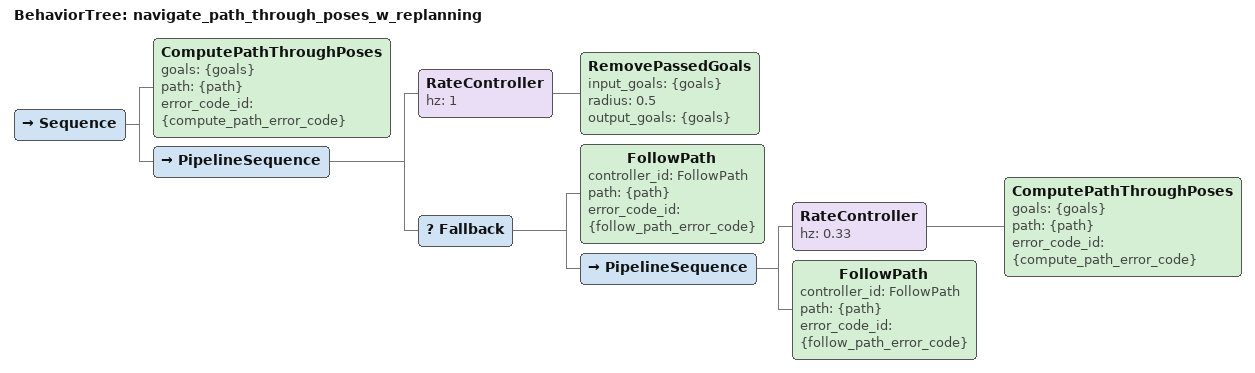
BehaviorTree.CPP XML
<?xml version="1.0" encoding="UTF-8"?>
<root BTCPP_format="4">
  <BehaviorTree ID="navigate_path_through_poses_w_replanning">
    <Sequence>
      <ComputePathThroughPoses goals="{goals}"
                               path="{path}"
                               error_code_id="{compute_path_error_code}"/>
      <PipelineSequence>
        <RateController hz="1">
          <RemovePassedGoals input_goals="{goals}"
                             radius="0.5"
                             output_goals="{goals}"/>
        </RateController>
        <Fallback>
          <FollowPath controller_id="FollowPath"
                      path="{path}"
                      error_code_id="{follow_path_error_code}"/>
          <PipelineSequence>
            <RateController hz="0.33">
              <ComputePathThroughPoses goals="{goals}"
                                       path="{path}"
                                       error_code_id="{compute_path_error_code}"/>
            </RateController>
            <FollowPath controller_id="FollowPath"
                        path="{path}"
                        error_code_id="{follow_path_error_code}"/>
          </PipelineSequence>
        </Fallback>
      </PipelineSequence>
    </Sequence>
  </BehaviorTree>

</root>
